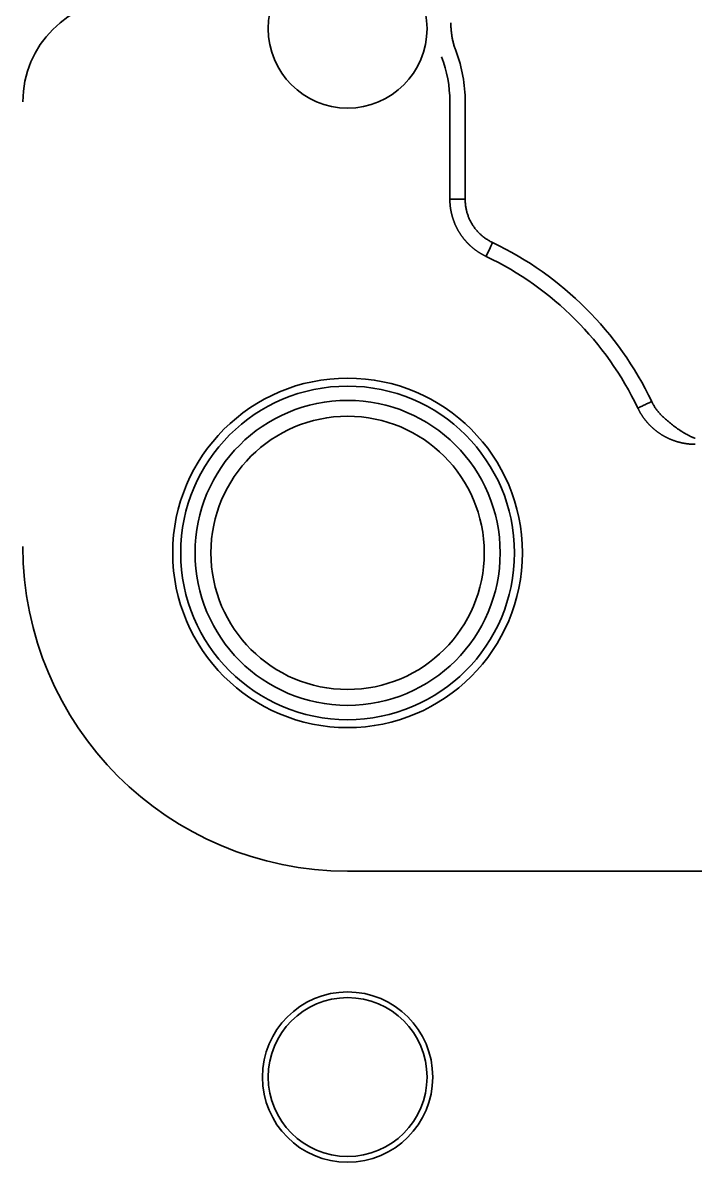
# Model space of a CAD drawing. Header units: inches. Extents: x 90 to 4161, y -506 to 3104.
# Drawn here: x 2956.67 to 2977.83, y 2881.62 to 2917.48 of the extents above; entities that cross this region are included whole.
import ezdxf

# ---------------------------------------------------------------- set-up
doc = ezdxf.new("R2010")
doc.units = ezdxf.units.IN
doc.layers.add('1', color=7, linetype='Continuous', true_color=0xffffff)

msp = doc.modelspace()

# ---------------------------------------------------------------- linework, layer by layer
at = {"layer": '1', "color": 7, "linetype": 'Continuous', "lineweight": 35}
for p, q in [((2970.108, 2911.933), (2970.108, 2914.997)), ((2970.591, 2914.997), (2970.591, 2911.933)), ((2966.891, 2890.78), (2980.891, 2890.78))]:
    msp.add_line(p, q, dxfattribs=at)
for centre, radius in [((2966.891, 2917.297), 2.5), ((2966.891, 2900.797), 5.5), ((2966.891, 2900.795), 5.25), ((2966.891, 2900.797), 4.8), ((2966.891, 2900.797), 4.3), ((2966.891, 2884.297), 2.68), ((2966.891, 2884.297), 2.5)]:
    msp.add_circle(centre, radius, dxfattribs=at)
for centre, radius, start, end in [((2959.891, 2914.997), 3.217, 90, 180), ((2966.091, 2914.997), 4.5, 0, 20.6344), ((2966.091, 2914.997), 4.017, 0, 20.6344), ((2966.891, 2900.997), 10.6, 25.5003, 64.4997), ((2966.891, 2900.997), 10.117, 25.5003, 64.4997), ((2966.891, 2900.997), 10.217, 180, 270)]:
    msp.add_arc(centre, radius, start, end, dxfattribs=at)
for points, degree in [([(2970.141, 2917.482), (2970.138, 2917.017), (2970.302, 2916.583)], 2), ([(2970.591, 2911.933), (2970.108, 2911.933)], 1), ([(2970.591, 2911.933), (2970.588, 2911.495), (2971.056, 2910.751), (2971.454, 2910.565)], 2), ([(2971.454, 2910.565), (2971.385, 2910.419), (2971.316, 2910.274), (2971.247, 2910.129)], 3), ([(2976.458, 2905.561), (2976.023, 2905.353)], 1), ([(2976.769, 2905.122), (2976.577, 2905.308), (2976.458, 2905.561)], 2)]:
    msp.add_open_spline(points, degree=degree, dxfattribs=at)
for points, knots in [([(2971.247, 2910.129), (2971.24, 2910.132), (2971.226, 2910.139), (2971.205, 2910.15), (2971.184, 2910.16), (2971.163, 2910.171), (2971.142, 2910.183), (2971.122, 2910.194), (2971.102, 2910.206), (2971.082, 2910.218), (2971.061, 2910.23), (2971.042, 2910.242), (2971.022, 2910.255), (2971.002, 2910.268), (2970.983, 2910.281), (2970.963, 2910.294), (2970.944, 2910.307), (2970.925, 2910.321), (2970.906, 2910.335), (2970.888, 2910.349), (2970.869, 2910.364), (2970.851, 2910.378), (2970.833, 2910.393), (2970.815, 2910.408), (2970.797, 2910.424), (2970.78, 2910.439), (2970.762, 2910.455), (2970.745, 2910.471), (2970.728, 2910.487), (2970.711, 2910.503), (2970.694, 2910.519), (2970.678, 2910.536), (2970.661, 2910.553), (2970.645, 2910.57), (2970.629, 2910.587), (2970.614, 2910.605), (2970.598, 2910.622), (2970.583, 2910.64), (2970.568, 2910.658), (2970.553, 2910.676), (2970.539, 2910.694), (2970.524, 2910.713), (2970.51, 2910.731), (2970.496, 2910.75), (2970.482, 2910.769), (2970.469, 2910.788), (2970.455, 2910.808), (2970.442, 2910.827), (2970.429, 2910.847), (2970.417, 2910.866), (2970.404, 2910.886), (2970.392, 2910.906), (2970.38, 2910.927), (2970.369, 2910.947), (2970.357, 2910.967), (2970.346, 2910.988), (2970.335, 2911.009), (2970.324, 2911.03), (2970.314, 2911.05), (2970.304, 2911.072), (2970.294, 2911.093), (2970.284, 2911.114), (2970.274, 2911.136), (2970.265, 2911.157), (2970.256, 2911.179), (2970.248, 2911.201), (2970.239, 2911.222), (2970.231, 2911.244), (2970.223, 2911.266), (2970.215, 2911.289), (2970.208, 2911.311), (2970.201, 2911.333), (2970.194, 2911.355), (2970.187, 2911.378), (2970.181, 2911.4), (2970.175, 2911.423), (2970.169, 2911.446), (2970.163, 2911.469), (2970.158, 2911.491), (2970.153, 2911.514), (2970.148, 2911.537), (2970.144, 2911.56), (2970.139, 2911.583), (2970.135, 2911.606), (2970.132, 2911.63), (2970.128, 2911.653), (2970.125, 2911.676), (2970.122, 2911.699), (2970.12, 2911.723), (2970.117, 2911.746), (2970.115, 2911.769), (2970.113, 2911.793), (2970.112, 2911.816), (2970.111, 2911.839), (2970.11, 2911.863), (2970.109, 2911.886), (2970.109, 2911.91), (2970.108, 2911.925), (2970.108, 2911.933)], [0, 0, 0, 0, 0.010418, 0.020835, 0.031252, 0.04167, 0.052087, 0.062504, 0.072921, 0.083338, 0.093755, 0.104172, 0.114589, 0.125006, 0.135423, 0.145839, 0.156256, 0.166673, 0.177089, 0.187506, 0.197922, 0.208339, 0.218755, 0.229171, 0.239588, 0.250004, 0.26042, 0.270837, 0.281253, 0.291669, 0.302085, 0.312501, 0.322917, 0.333334, 0.34375, 0.354166, 0.364582, 0.374998, 0.385414, 0.39583, 0.406246, 0.416662, 0.427078, 0.437494, 0.44791, 0.458326, 0.468742, 0.479158, 0.489574, 0.49999, 0.510406, 0.520822, 0.531238, 0.541654, 0.55207, 0.562486, 0.572902, 0.583319, 0.593735, 0.604151, 0.614567, 0.624983, 0.6354, 0.645816, 0.656232, 0.666649, 0.677065, 0.687481, 0.697898, 0.708314, 0.718731, 0.729148, 0.739564, 0.749981, 0.760398, 0.770814, 0.781231, 0.791648, 0.802065, 0.812482, 0.822899, 0.833316, 0.843733, 0.854151, 0.864568, 0.874985, 0.885403, 0.89582, 0.906238, 0.916656, 0.927073, 0.937491, 0.947909, 0.958327, 0.968745, 0.979163, 0.989582, 1, 1, 1, 1]), ([(2977.827, 2904.215), (2977.819, 2904.215), (2977.803, 2904.215), (2977.78, 2904.215), (2977.757, 2904.216), (2977.733, 2904.217), (2977.71, 2904.218), (2977.686, 2904.22), (2977.663, 2904.221), (2977.64, 2904.223), (2977.616, 2904.226), (2977.593, 2904.228), (2977.57, 2904.231), (2977.547, 2904.234), (2977.523, 2904.238), (2977.5, 2904.241), (2977.477, 2904.245), (2977.454, 2904.25), (2977.431, 2904.254), (2977.408, 2904.259), (2977.385, 2904.264), (2977.362, 2904.269), (2977.34, 2904.275), (2977.317, 2904.281), (2977.294, 2904.287), (2977.272, 2904.293), (2977.249, 2904.3), (2977.227, 2904.307), (2977.205, 2904.314), (2977.182, 2904.321), (2977.16, 2904.329), (2977.138, 2904.337), (2977.116, 2904.345), (2977.094, 2904.354), (2977.073, 2904.362), (2977.051, 2904.371), (2977.029, 2904.381), (2977.008, 2904.39), (2976.987, 2904.4), (2976.965, 2904.41), (2976.944, 2904.42), (2976.923, 2904.43), (2976.902, 2904.441), (2976.882, 2904.452), (2976.861, 2904.463), (2976.841, 2904.475), (2976.82, 2904.487), (2976.8, 2904.498), (2976.78, 2904.511), (2976.76, 2904.523), (2976.741, 2904.536), (2976.721, 2904.548), (2976.701, 2904.562), (2976.682, 2904.575), (2976.663, 2904.588), (2976.644, 2904.602), (2976.625, 2904.616), (2976.607, 2904.63), (2976.588, 2904.645), (2976.57, 2904.659), (2976.552, 2904.674), (2976.534, 2904.689), (2976.516, 2904.705), (2976.498, 2904.72), (2976.481, 2904.736), (2976.464, 2904.752), (2976.447, 2904.768), (2976.43, 2904.784), (2976.413, 2904.8), (2976.397, 2904.817), (2976.38, 2904.834), (2976.364, 2904.851), (2976.348, 2904.868), (2976.333, 2904.886), (2976.317, 2904.903), (2976.302, 2904.921), (2976.287, 2904.939), (2976.272, 2904.957), (2976.258, 2904.976), (2976.243, 2904.994), (2976.229, 2905.013), (2976.215, 2905.031), (2976.201, 2905.05), (2976.188, 2905.07), (2976.174, 2905.089), (2976.161, 2905.108), (2976.149, 2905.128), (2976.136, 2905.148), (2976.124, 2905.168), (2976.111, 2905.188), (2976.099, 2905.208), (2976.088, 2905.228), (2976.076, 2905.249), (2976.065, 2905.269), (2976.054, 2905.29), (2976.043, 2905.311), (2976.033, 2905.332), (2976.026, 2905.346), (2976.023, 2905.353)], [0, 0, 0, 0, 0.010418, 0.020837, 0.031255, 0.041673, 0.052091, 0.062509, 0.072927, 0.083344, 0.093762, 0.10418, 0.114597, 0.125015, 0.135432, 0.145849, 0.156267, 0.166684, 0.177101, 0.187518, 0.197935, 0.208352, 0.218769, 0.229186, 0.239602, 0.250019, 0.260436, 0.270853, 0.281269, 0.291686, 0.302102, 0.312519, 0.322935, 0.333352, 0.343768, 0.354184, 0.3646, 0.375017, 0.385433, 0.395849, 0.406265, 0.416682, 0.427098, 0.437514, 0.44793, 0.458346, 0.468762, 0.479178, 0.489594, 0.50001, 0.510426, 0.520842, 0.531258, 0.541674, 0.55209, 0.562506, 0.572922, 0.583338, 0.593754, 0.60417, 0.614586, 0.625002, 0.635418, 0.645834, 0.65625, 0.666666, 0.677083, 0.687499, 0.697915, 0.708331, 0.718747, 0.729163, 0.73958, 0.749996, 0.760412, 0.770829, 0.781245, 0.791661, 0.802078, 0.812494, 0.822911, 0.833327, 0.843744, 0.854161, 0.864577, 0.874994, 0.885411, 0.895828, 0.906245, 0.916662, 0.927079, 0.937496, 0.947913, 0.95833, 0.968748, 0.979165, 0.989582, 1, 1, 1, 1]), ([(2977.822, 2904.402), (2977.818, 2904.403), (2977.815, 2904.404), (2977.811, 2904.406), (2977.811, 2904.406), (2977.809, 2904.407), (2977.807, 2904.408), (2977.805, 2904.409), (2977.797, 2904.412), (2977.791, 2904.414), (2977.774, 2904.422), (2977.762, 2904.427), (2977.726, 2904.443), (2977.703, 2904.453), (2977.633, 2904.487), (2977.587, 2904.511), (2977.497, 2904.563), (2977.452, 2904.591), (2977.396, 2904.626), (2977.385, 2904.633), (2977.363, 2904.647), (2977.351, 2904.654), (2977.318, 2904.676), (2977.296, 2904.691), (2977.251, 2904.721), (2977.229, 2904.737), (2977.185, 2904.768), (2977.164, 2904.784), (2977.099, 2904.833), (2977.057, 2904.867), (2976.973, 2904.936), (2976.932, 2904.972), (2976.85, 2905.046), (2976.81, 2905.084), (2976.77, 2905.123)], [0, 0, 0, 0, 0.007813, 0.007813, 0.009766, 0.009766, 0.011719, 0.015625, 0.015625, 0.03125, 0.03125, 0.0625, 0.0625, 0.125, 0.125, 0.25, 0.25, 0.375, 0.375, 0.40625, 0.40625, 0.4375, 0.4375, 0.5, 0.5, 0.5625, 0.5625, 0.625, 0.625, 0.75, 0.75, 0.875, 0.875, 1, 1, 1, 1])]:
    msp.add_open_spline(points, degree=3, knots=knots, dxfattribs=at)

doc.saveas('drawing.dxf')
